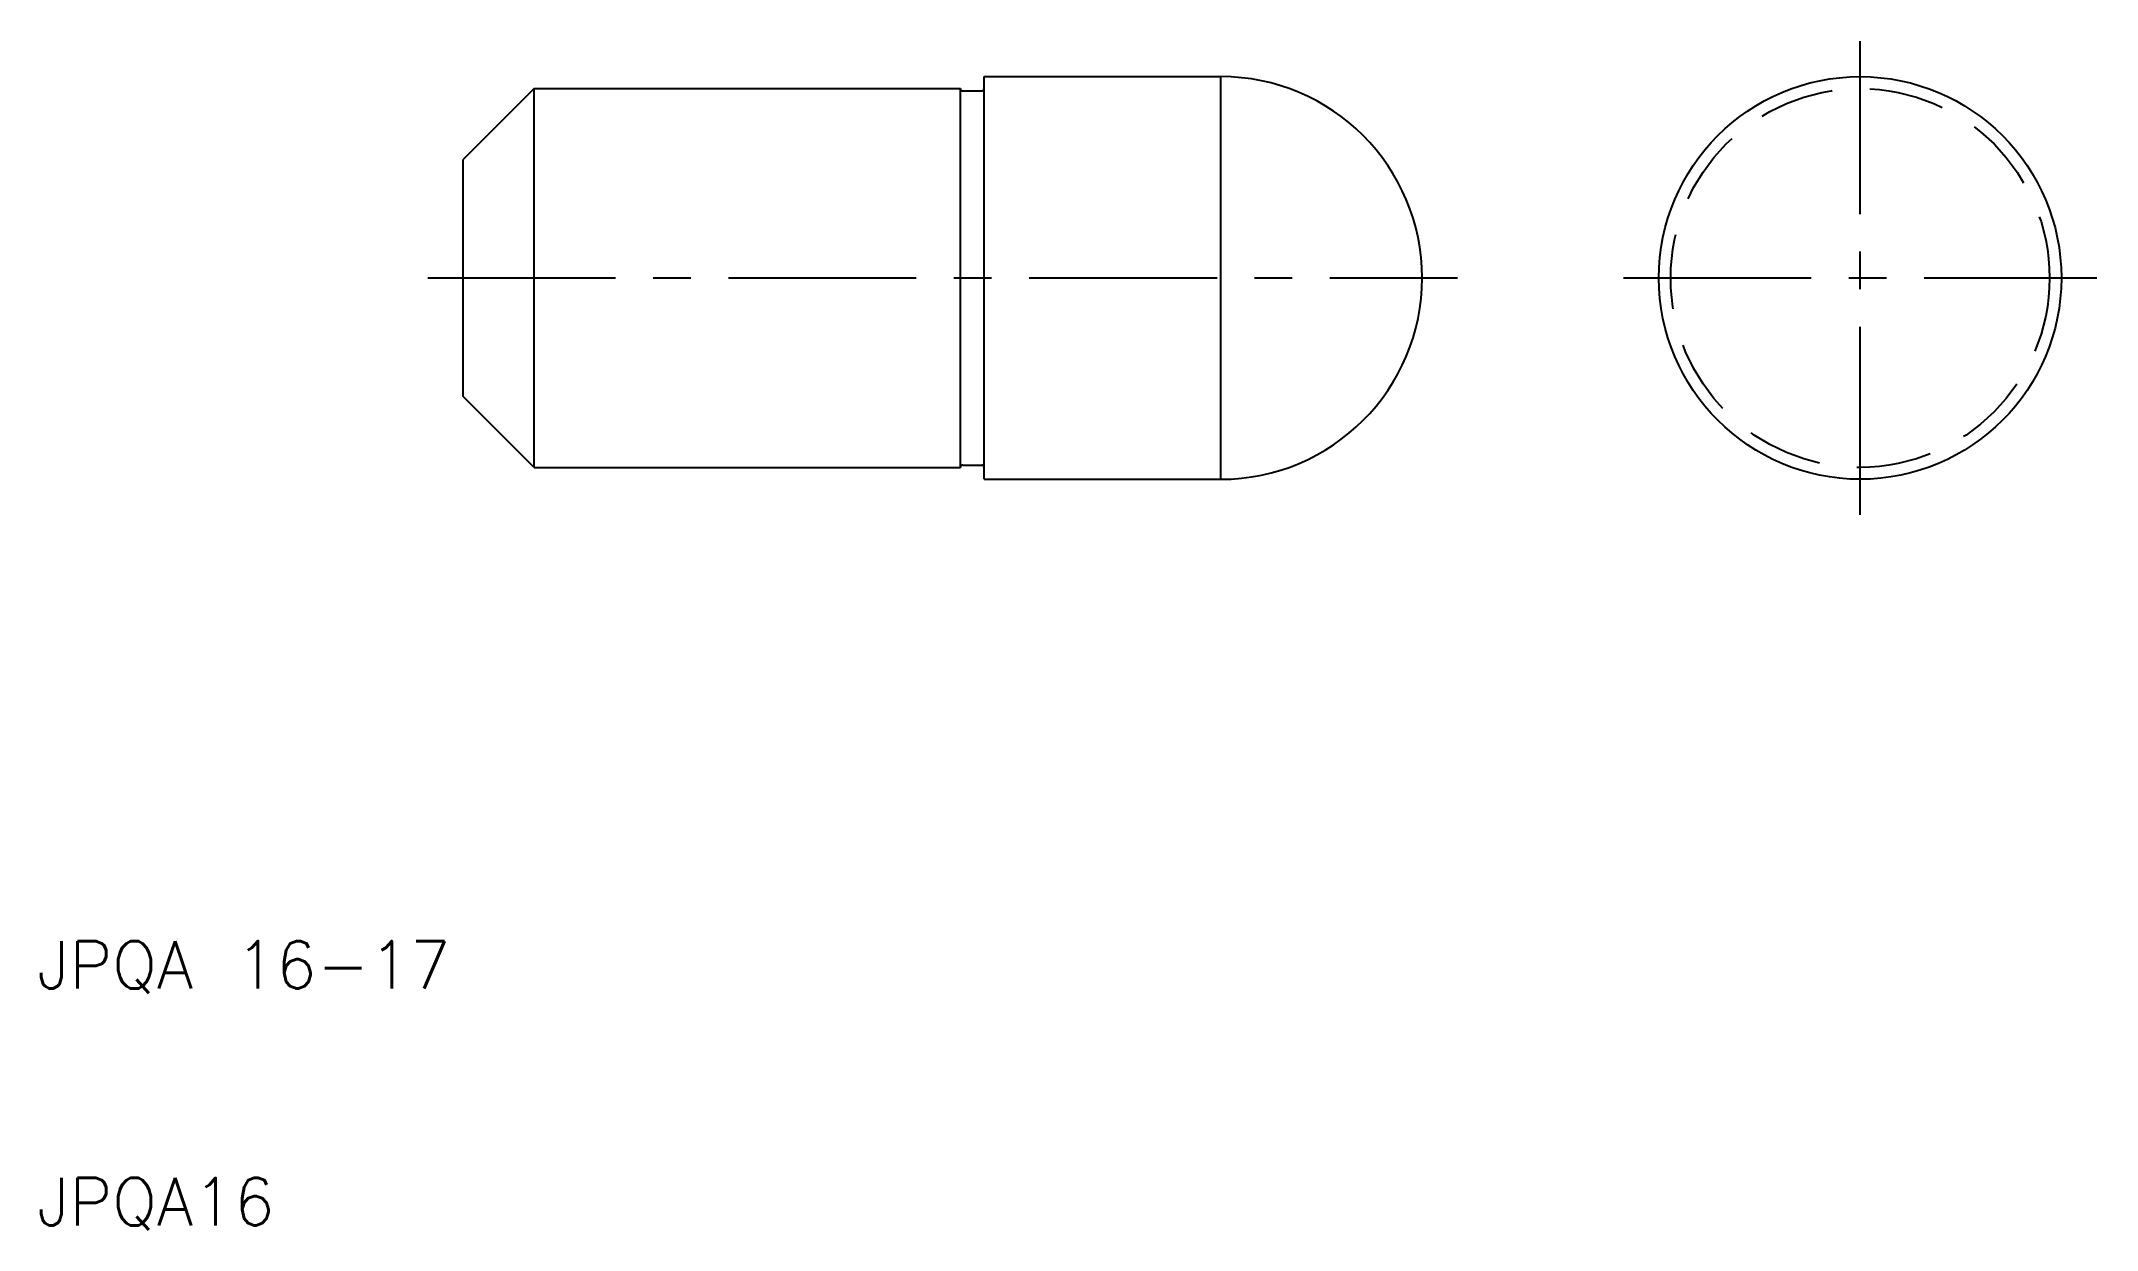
# Model space of a CAD drawing. Extents: x 10.2 to 97, y 9.8 to 60.
import ezdxf

# ---------------------------------------------------------------- set-up
doc = ezdxf.new("R2010")
doc.units = 0
doc.header["$LTSCALE"] = 0.25
doc.linetypes.add('CENTER', pattern=[50.8, 31.75, -6.35, 6.35, -6.35])
doc.linetypes.add('DASHED', pattern=[19.05, 12.7, -6.35])
doc.layers.get('0').update_dxf_attribs({"linetype": 'CONTINUOUS'})
doc.layers.add('CENTER', color=1, linetype='CENTER')
doc.styles.get("Standard").update_dxf_attribs({"font": 'txt.shx', "bigfont": 'extfont.shx'})

msp = doc.modelspace()

# ---------------------------------------------------------------- linework, layer by layer
for p, q in [((50, 58.5), (60, 58.5)), ((50, 58), (50, 58.5)), ((60, 41.5), (60, 58.5)), ((31, 58), (28, 55)), ((31, 42), (31, 58)), ((31, 42), (31, 58)), ((31, 58), (49, 58)), ((49, 42), (49, 58)), ((49.1, 57.9), (49.9, 57.9)), ((50, 42), (50, 58)), ((28, 45), (28, 55)), ((31, 42), (28, 45)), ((31, 42), (49, 42)), ((49.1, 42.1), (49.9, 42.1)), ((50, 41.5), (50, 42)), ((50, 41.5), (60, 41.5))]:
    msp.add_line(p, q)
msp.add_circle((87, 50), 8.5)
at = {"color": 3, "linetype": 'DASHED'}
msp.add_circle((87, 50), 8, dxfattribs=at)
for centre, radius, start, end in [((60, 50), 8.5, 270, 90), ((49.1, 58), 0.1, 180, 270), ((49.9, 58), 0.1, 270, 0), ((49.1, 42), 0.1, 90, 180), ((49.9, 42), 0.1, 0, 90)]:
    msp.add_arc(centre, radius, start, end)
at = {"layer": 'CENTER', "color": 1, "linetype": 'CENTER'}
for p, q in [((87, 40), (87, 60)), ((26.5, 50), (70, 50)), ((77, 50), (97, 50))]:
    msp.add_line(p, q, dxfattribs=at)

# ---------------------------------------------------------------- texts
for s, p in [('JPQA 16-17', (10, 20)), ('JPQA16', (10, 10))]:
    msp.add_text(s, height=2).set_placement(p)

doc.saveas('drawing.dxf')
